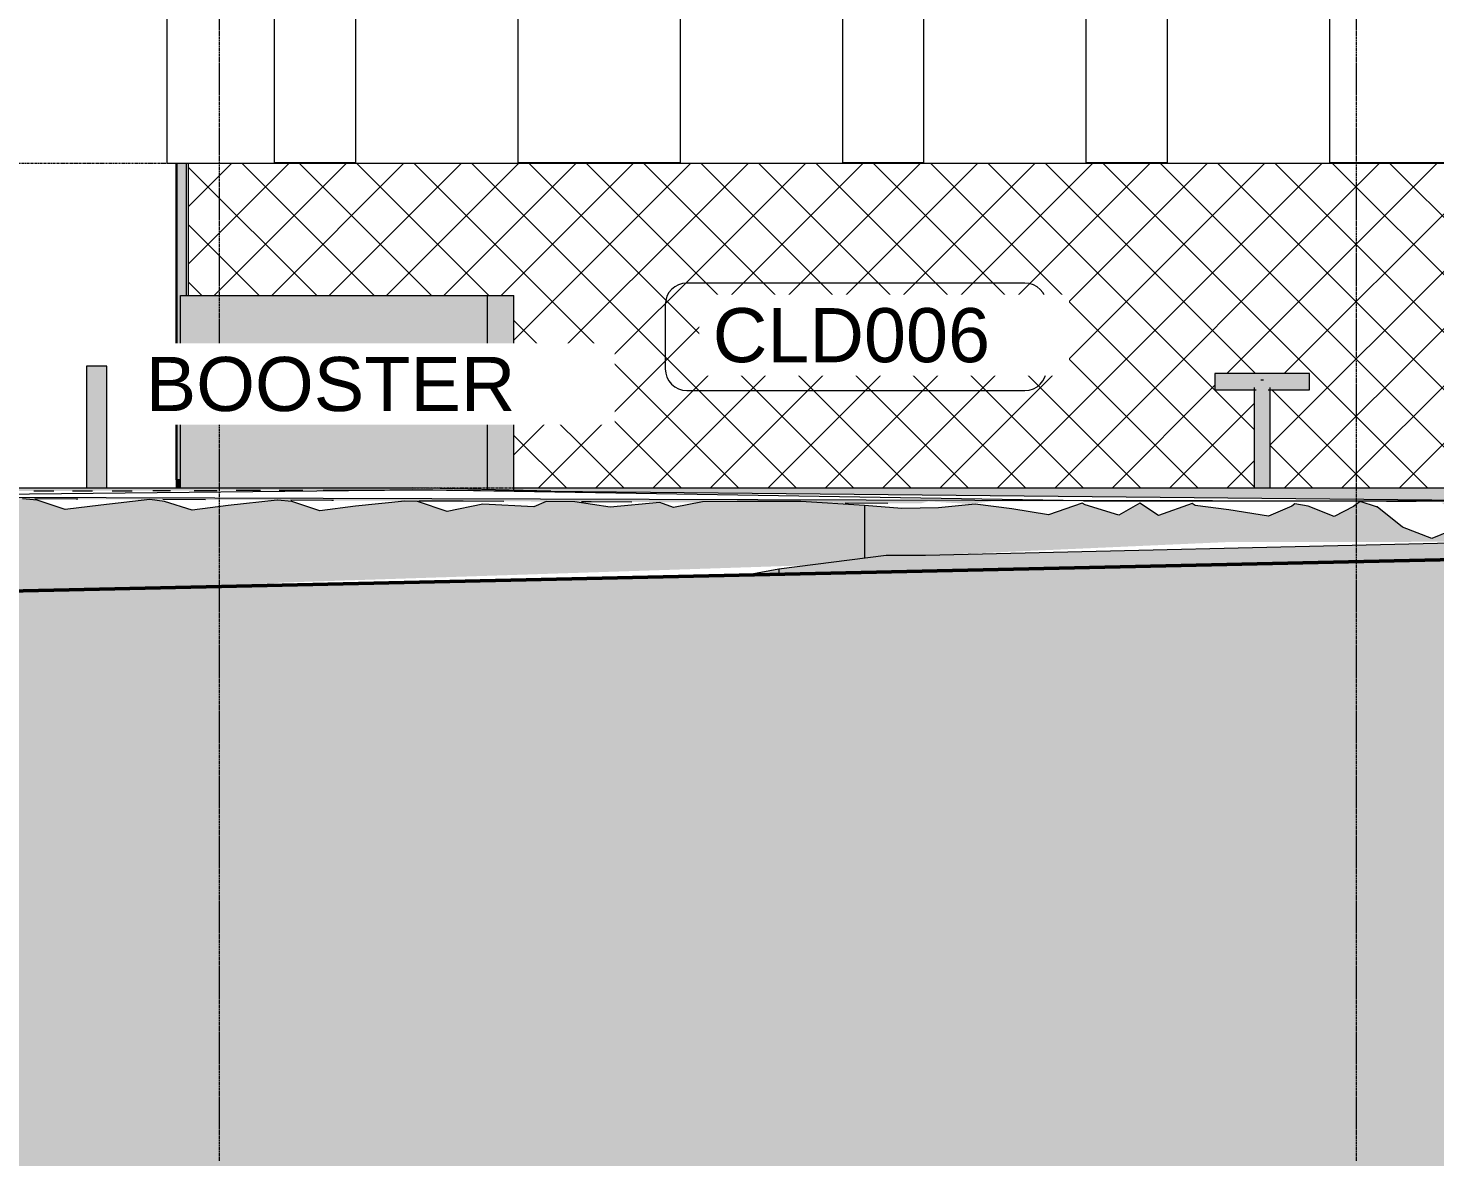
# Model space of a CAD drawing. Header units: millimetres. Extents: x -2361666 to -2009843, y -375 to 29863.
# Drawn here: x -2264090 to -2253691, y 188 to 8599 of the extents above; entities that cross this region are included whole.
import ezdxf

# ---------------------------------------------------------------- set-up
doc = ezdxf.new("R2010")
doc.units = ezdxf.units.MM
doc.linetypes.add('AEC_Center', pattern=[24, 12, -4, 4, -4])
doc.linetypes.add('Grid Line', pattern=[21, 12, -3, 3, -3])
for name, color, linetype, lineweight in [('A-ANNO-KEYN', 231, 'Continuous', 5), ('A-DETL', 90, 'Continuous', 50), ('A-DETL-GENF', 92, 'Continuous', 5), ('A-DOOR', 31, 'Continuous', 5), ('A-DOOR-FRAM', 31, 'Continuous', 5), ('A-FLOR', 192, 'Continuous', 5), ('A-FLOR-LEVL', 51, 'Continuous', 5), ('A-GENM', 13, 'Continuous', 5), ('A-GLAZ-CURT', 52, 'Continuous', 5), ('A-GLAZ-CWMG', 51, 'Continuous', 5), ('A-WALL', 113, 'Continuous', 5), ('A-WALL-PATT', 111, 'Continuous', 5), ('C-TOPO', 7, 'Continuous', 5), ('F-FIRE', 13, 'Continuous', 5), ('G-ANNO-TEXT', 231, 'Continuous', 5), ('Q-SPCQ', 91, 'Continuous', 5), ('S-GRID', 1, 'Continuous', 5)]:
    doc.layers.add(name, color=color, linetype=linetype, lineweight=lineweight)
doc.styles.add('Arial_2', font='arial.ttf', dxfattribs={"height": 400})

# ---------------------------------------------------------------- blocks, each defined once
blk = doc.blocks.new('Generic Models 6 - Generic Models 2-971374-SOUTH EAST - PART A')
at = {"layer": 'A-GENM'}
for points in [[(-1021275, 5186), (-1021275, 6622), (-1023544, 6622), (-1023544, 5200), (-1021829, 5200), (-1021664, 5196)], [(-1021079, 5182), (-1021079, 6622), (-1021275, 6622), (-1021275, 5186), (-1021175, 5184)]]:
    blk.add_hatch(color=256, dxfattribs=at).paths.add_polyline_path(points)
for p, q in [((-1023544, 6622), (-1021275, 6622)), ((-1023544, 5200), (-1023544, 6622)), ((-1021275, 6622), (-1021079, 6622)), ((-1021275, 5186), (-1021275, 6622)), ((-1021079, 5182), (-1021079, 6622))]:
    blk.add_line(p, q, dxfattribs=at)
blk = doc.blocks.new('X_Door-Handle-Lockwood 4800 Series Lever - Standard-764996-SOUTH EAST - PART A')
at = {"layer": 'A-DOOR', "flags": 128}
for points in [[(-1023558, 6200), (-1023558, 6200), (-1023558, 6201), (-1023558, 6201), (-1023557, 6201), (-1023557, 6202), (-1023557, 6202), (-1023557, 6202), (-1023557, 6203), (-1023557, 6203), (-1023557, 6203), (-1023557, 6203), (-1023557, 6204), (-1023557, 6204), (-1023556, 6204), (-1023556, 6205), (-1023556, 6205), (-1023556, 6205), (-1023556, 6205), (-1023555, 6206), (-1023555, 6206), (-1023555, 6206), (-1023555, 6206), (-1023554, 6206), (-1023554, 6207), (-1023554, 6207), (-1023554, 6207), (-1023553, 6207), (-1023553, 6207), (-1023553, 6207), (-1023552, 6207), (-1023552, 6208), (-1023552, 6208), (-1023552, 6208), (-1023551, 6208), (-1023551, 6208), (-1023551, 6208), (-1023550, 6208), (-1023550, 6208), (-1023550, 6208), (-1023550, 6208)], [(-1023550, 6192), (-1023550, 6192), (-1023550, 6192), (-1023551, 6192), (-1023551, 6192), (-1023551, 6192), (-1023551, 6192), (-1023552, 6192), (-1023552, 6192), (-1023552, 6193), (-1023553, 6193), (-1023553, 6193), (-1023553, 6193), (-1023554, 6193), (-1023554, 6193), (-1023554, 6193), (-1023554, 6194), (-1023555, 6194), (-1023555, 6194), (-1023555, 6194), (-1023555, 6194), (-1023556, 6195), (-1023556, 6195), (-1023556, 6195), (-1023556, 6195), (-1023556, 6196), (-1023556, 6196), (-1023557, 6196), (-1023557, 6197), (-1023557, 6197), (-1023557, 6197), (-1023557, 6197), (-1023557, 6198), (-1023557, 6198), (-1023557, 6198), (-1023557, 6199), (-1023557, 6199), (-1023558, 6199), (-1023558, 6200), (-1023558, 6200), (-1023558, 6200)], [(-1023547, 6208), (-1023547, 6208), (-1023548, 6208), (-1023548, 6208), (-1023548, 6208), (-1023549, 6208), (-1023549, 6208), (-1023549, 6208), (-1023549, 6208), (-1023549, 6208), (-1023550, 6208), (-1023550, 6208)], [(-1023550, 6208), (-1023550, 6208), (-1023549, 6208), (-1023549, 6208), (-1023549, 6208), (-1023549, 6208), (-1023549, 6208), (-1023549, 6208), (-1023548, 6208), (-1023548, 6208), (-1023547, 6208), (-1023547, 6208)], [(-1023550, 6192), (-1023550, 6192), (-1023549, 6192), (-1023549, 6192), (-1023549, 6192), (-1023549, 6192), (-1023549, 6192), (-1023549, 6192), (-1023548, 6192), (-1023548, 6192), (-1023547, 6192), (-1023547, 6192)], [(-1023547, 6192), (-1023547, 6192), (-1023548, 6192), (-1023548, 6192), (-1023548, 6192), (-1023549, 6192), (-1023549, 6192), (-1023549, 6192), (-1023549, 6192), (-1023549, 6192), (-1023550, 6192), (-1023550, 6192)]]:
    blk.add_lwpolyline(points, dxfattribs=at)
blk = doc.blocks.new('X_Door-Handle-Lockwood 4800 Series Lever - Standard-765406-SOUTH EAST - PART A')
at = {"layer": 'A-DOOR', "flags": 128}
for points in [[(-1023558, 6200), (-1023558, 6200), (-1023558, 6201), (-1023558, 6201), (-1023557, 6201), (-1023557, 6202), (-1023557, 6202), (-1023557, 6202), (-1023557, 6203), (-1023557, 6203), (-1023557, 6203), (-1023557, 6203), (-1023557, 6204), (-1023557, 6204), (-1023556, 6204), (-1023556, 6205), (-1023556, 6205), (-1023556, 6205), (-1023556, 6205), (-1023555, 6206), (-1023555, 6206), (-1023555, 6206), (-1023555, 6206), (-1023554, 6206), (-1023554, 6207), (-1023554, 6207), (-1023554, 6207), (-1023553, 6207), (-1023553, 6207), (-1023553, 6207), (-1023552, 6207), (-1023552, 6208), (-1023552, 6208), (-1023552, 6208), (-1023551, 6208), (-1023551, 6208), (-1023551, 6208), (-1023550, 6208), (-1023550, 6208), (-1023550, 6208), (-1023550, 6208)], [(-1023550, 6192), (-1023550, 6192), (-1023550, 6192), (-1023551, 6192), (-1023551, 6192), (-1023551, 6192), (-1023551, 6192), (-1023552, 6192), (-1023552, 6192), (-1023552, 6193), (-1023553, 6193), (-1023553, 6193), (-1023553, 6193), (-1023554, 6193), (-1023554, 6193), (-1023554, 6193), (-1023554, 6194), (-1023555, 6194), (-1023555, 6194), (-1023555, 6194), (-1023555, 6194), (-1023556, 6195), (-1023556, 6195), (-1023556, 6195), (-1023556, 6195), (-1023556, 6196), (-1023556, 6196), (-1023557, 6196), (-1023557, 6197), (-1023557, 6197), (-1023557, 6197), (-1023557, 6197), (-1023557, 6198), (-1023557, 6198), (-1023557, 6198), (-1023557, 6199), (-1023557, 6199), (-1023558, 6199), (-1023558, 6200), (-1023558, 6200), (-1023558, 6200)], [(-1023550, 6208), (-1023550, 6208), (-1023549, 6208), (-1023549, 6208), (-1023549, 6208), (-1023549, 6208), (-1023549, 6208), (-1023549, 6208), (-1023548, 6208), (-1023548, 6208), (-1023547, 6208), (-1023547, 6208)], [(-1023547, 6208), (-1023547, 6208), (-1023548, 6208), (-1023548, 6208), (-1023548, 6208), (-1023549, 6208), (-1023549, 6208), (-1023549, 6208), (-1023549, 6208), (-1023549, 6208), (-1023550, 6208), (-1023550, 6208)], [(-1023547, 6192), (-1023547, 6192), (-1023548, 6192), (-1023548, 6192), (-1023548, 6192), (-1023549, 6192), (-1023549, 6192), (-1023549, 6192), (-1023549, 6192), (-1023549, 6192), (-1023550, 6192), (-1023550, 6192)], [(-1023550, 6192), (-1023550, 6192), (-1023549, 6192), (-1023549, 6192), (-1023549, 6192), (-1023549, 6192), (-1023549, 6192), (-1023549, 6192), (-1023548, 6192), (-1023548, 6192), (-1023547, 6192), (-1023547, 6192)]]:
    blk.add_lwpolyline(points, dxfattribs=at)
blk = doc.blocks.new('X_Door-Frame-Metal - Standard-2885300-SOUTH EAST - PART A')
at = {"layer": 'A-DOOR-FRAM'}
for p, q in [((-1023502, 7600), (-1023502, 6622)), ((-1023488, 7600), (-1023488, 6622))]:
    blk.add_line(p, q, dxfattribs=at)
blk = doc.blocks.new('X_Door-Handle-Lockwood 4800 Series Lever - Standard-V164-SOUTH EAST - PART A')
at = {"layer": 'A-DOOR', "flags": 128}
for points in [[(-1023558, 6200), (-1023558, 6200), (-1023558, 6201), (-1023558, 6201), (-1023557, 6201), (-1023557, 6202), (-1023557, 6202), (-1023557, 6202), (-1023557, 6203), (-1023557, 6203), (-1023557, 6203), (-1023557, 6203), (-1023557, 6204), (-1023557, 6204), (-1023556, 6204), (-1023556, 6205), (-1023556, 6205), (-1023556, 6205), (-1023556, 6205), (-1023555, 6206), (-1023555, 6206), (-1023555, 6206), (-1023555, 6206), (-1023554, 6206), (-1023554, 6207), (-1023554, 6207), (-1023554, 6207), (-1023553, 6207), (-1023553, 6207), (-1023553, 6207), (-1023552, 6207), (-1023552, 6208), (-1023552, 6208), (-1023552, 6208), (-1023551, 6208), (-1023551, 6208), (-1023551, 6208), (-1023550, 6208), (-1023550, 6208), (-1023550, 6208), (-1023550, 6208)], [(-1023550, 6192), (-1023550, 6192), (-1023550, 6192), (-1023551, 6192), (-1023551, 6192), (-1023551, 6192), (-1023551, 6192), (-1023552, 6192), (-1023552, 6192), (-1023552, 6193), (-1023553, 6193), (-1023553, 6193), (-1023553, 6193), (-1023554, 6193), (-1023554, 6193), (-1023554, 6193), (-1023554, 6194), (-1023555, 6194), (-1023555, 6194), (-1023555, 6194), (-1023555, 6194), (-1023556, 6195), (-1023556, 6195), (-1023556, 6195), (-1023556, 6195), (-1023556, 6196), (-1023556, 6196), (-1023557, 6196), (-1023557, 6197), (-1023557, 6197), (-1023557, 6197), (-1023557, 6197), (-1023557, 6198), (-1023557, 6198), (-1023557, 6198), (-1023557, 6199), (-1023557, 6199), (-1023558, 6199), (-1023558, 6200), (-1023558, 6200), (-1023558, 6200)], [(-1023544, 6208), (-1023545, 6208), (-1023545, 6208), (-1023546, 6208), (-1023546, 6208), (-1023547, 6208), (-1023547, 6208), (-1023548, 6208), (-1023548, 6208), (-1023548, 6208), (-1023549, 6208), (-1023549, 6208), (-1023549, 6208), (-1023549, 6208), (-1023549, 6208), (-1023550, 6208), (-1023550, 6208)], [(-1023550, 6208), (-1023550, 6208), (-1023549, 6208), (-1023549, 6208), (-1023549, 6208), (-1023549, 6208), (-1023549, 6208), (-1023549, 6208), (-1023548, 6208), (-1023548, 6208), (-1023547, 6208), (-1023547, 6208), (-1023547, 6208), (-1023546, 6208), (-1023545, 6208), (-1023545, 6208), (-1023544, 6208)], [(-1023550, 6192), (-1023550, 6192), (-1023549, 6192), (-1023549, 6192), (-1023549, 6192), (-1023549, 6192), (-1023549, 6192), (-1023549, 6192), (-1023548, 6192), (-1023548, 6192), (-1023547, 6192), (-1023547, 6192), (-1023547, 6192), (-1023546, 6192), (-1023545, 6192), (-1023545, 6192), (-1023544, 6192)], [(-1023544, 6192), (-1023545, 6192), (-1023545, 6192), (-1023546, 6192), (-1023546, 6192), (-1023547, 6192), (-1023547, 6192), (-1023548, 6192), (-1023548, 6192), (-1023548, 6192), (-1023549, 6192), (-1023549, 6192), (-1023549, 6192), (-1023549, 6192), (-1023549, 6192), (-1023550, 6192), (-1023550, 6192)]]:
    blk.add_lwpolyline(points, dxfattribs=at)
blk = doc.blocks.new('X_Door-Handle-Lockwood 4800 Series Lever - Standard-V165-SOUTH EAST - PART A')
at = {"layer": 'A-DOOR'}
for points in [[(-1023546, 6200), (-1023544, 6200), (-1023546, 6206), (-1023552, 6206), (-1023553, 6200), (-1023547, 6200)], [(-1023544, 6193), (-1023546, 6200), (-1023553, 6200), (-1023550, 6194), (-1023545, 6193)]]:
    blk.add_hatch(color=256, dxfattribs=at).paths.add_polyline_path(points)
at = {"layer": 'A-DOOR', "flags": 128}
for points in [[(-1023558, 6200), (-1023558, 6200), (-1023558, 6201), (-1023558, 6201), (-1023557, 6201), (-1023557, 6202), (-1023557, 6202), (-1023557, 6202), (-1023557, 6203), (-1023557, 6203), (-1023557, 6203), (-1023557, 6203), (-1023557, 6204), (-1023557, 6204), (-1023556, 6204), (-1023556, 6205), (-1023556, 6205), (-1023556, 6205), (-1023556, 6205), (-1023555, 6206), (-1023555, 6206), (-1023555, 6206), (-1023555, 6206), (-1023554, 6206), (-1023554, 6207), (-1023554, 6207), (-1023554, 6207), (-1023553, 6207), (-1023553, 6207), (-1023553, 6207), (-1023552, 6207), (-1023552, 6208), (-1023552, 6208), (-1023552, 6208), (-1023551, 6208), (-1023551, 6208), (-1023551, 6208), (-1023550, 6208), (-1023550, 6208), (-1023550, 6208), (-1023550, 6208)], [(-1023550, 6192), (-1023550, 6192), (-1023550, 6192), (-1023551, 6192), (-1023551, 6192), (-1023551, 6192), (-1023551, 6192), (-1023552, 6192), (-1023552, 6192), (-1023552, 6193), (-1023553, 6193), (-1023553, 6193), (-1023553, 6193), (-1023554, 6193), (-1023554, 6193), (-1023554, 6193), (-1023554, 6194), (-1023555, 6194), (-1023555, 6194), (-1023555, 6194), (-1023555, 6194), (-1023556, 6195), (-1023556, 6195), (-1023556, 6195), (-1023556, 6195), (-1023556, 6196), (-1023556, 6196), (-1023557, 6196), (-1023557, 6197), (-1023557, 6197), (-1023557, 6197), (-1023557, 6197), (-1023557, 6198), (-1023557, 6198), (-1023557, 6198), (-1023557, 6199), (-1023557, 6199), (-1023558, 6199), (-1023558, 6200), (-1023558, 6200), (-1023558, 6200)], [(-1023550, 6208), (-1023550, 6208), (-1023549, 6208), (-1023549, 6208), (-1023549, 6208), (-1023549, 6208), (-1023549, 6208), (-1023549, 6208), (-1023548, 6208), (-1023548, 6208), (-1023547, 6208), (-1023547, 6208), (-1023547, 6208), (-1023546, 6208), (-1023545, 6208), (-1023545, 6208), (-1023544, 6208)], [(-1023544, 6208), (-1023545, 6208), (-1023545, 6208), (-1023546, 6208), (-1023546, 6208), (-1023547, 6208), (-1023547, 6208), (-1023548, 6208), (-1023548, 6208), (-1023548, 6208), (-1023549, 6208), (-1023549, 6208), (-1023549, 6208), (-1023549, 6208), (-1023549, 6208), (-1023550, 6208), (-1023550, 6208)], [(-1023544, 6192), (-1023545, 6192), (-1023545, 6192), (-1023546, 6192), (-1023546, 6192), (-1023547, 6192), (-1023547, 6192), (-1023548, 6192), (-1023548, 6192), (-1023548, 6192), (-1023549, 6192), (-1023549, 6192), (-1023549, 6192), (-1023549, 6192), (-1023549, 6192), (-1023550, 6192), (-1023550, 6192)], [(-1023550, 6192), (-1023550, 6192), (-1023549, 6192), (-1023549, 6192), (-1023549, 6192), (-1023549, 6192), (-1023549, 6192), (-1023549, 6192), (-1023548, 6192), (-1023548, 6192), (-1023547, 6192), (-1023547, 6192), (-1023547, 6192), (-1023546, 6192), (-1023545, 6192), (-1023545, 6192), (-1023544, 6192)]]:
    blk.add_lwpolyline(points, dxfattribs=at)
blk = doc.blocks.new('Hydrant_double2 - Hydrant_double-1019330-SOUTH EAST - PART A')
at = {"layer": 'F-FIRE'}
blk.add_hatch(color=256, dxfattribs=at).paths.add_polyline_path([(-1015548, 5986), (-1015558, 5996), (-1015538, 5996), (-1015548, 5986), (-1015198, 5986), (-1015198, 6046), (-1015898, 6044), (-1015898, 5986), (-1015558, 5986)])
h = blk.add_hatch(color=256, dxfattribs=at)
h.paths.add_polyline_path([(-1015548, 5986), (-1015488, 5926), (-1015198, 5928), (-1015198, 5986), (-1015548, 5986)])
h.paths.add_polyline_path([(-1015898, 5926), (-1015606, 5928), (-1015548, 5986), (-1015898, 5986), (-1015898, 5928)])
h = blk.add_hatch(color=256, dxfattribs=at)
h.paths.add_polyline_path([(-1015548, 5986), (-1015548, 5986), (-1015538, 5996), (-1015558, 5996)])
h.paths.add_polyline_path([(-1015608, 5200), (-1015488, 5200), (-1015490, 5928), (-1015548, 5986), (-1015608, 5926), (-1015608, 5474)])
for p, q in [((-1015198, 6046), (-1015898, 6046)), ((-1015898, 6046), (-1015898, 5986)), ((-1015198, 5986), (-1015198, 6046)), ((-1015898, 5986), (-1015898, 5926)), ((-1015608, 5941), (-1015608, 5200)), ((-1015538, 5996), (-1015558, 5996)), ((-1015488, 5200), (-1015488, 5941)), ((-1015198, 5926), (-1015198, 5986)), ((-1015898, 5926), (-1015593, 5926)), ((-1015503, 5926), (-1015198, 5926)), ((-1015608, 5200), (-1015488, 5200))]:
    blk.add_line(p, q, dxfattribs=at)
blk = doc.blocks.new('Bollard_Typical - 150mm Diameter - BOL001 _fixed_-1895789-SOUTH EAST - PART A')
at = {"layer": 'Q-SPCQ'}
blk.add_hatch(color=256, dxfattribs=at).paths.add_polyline_path([(-1024097, 5200), (-1024089, 5200), (-1024089, 6100), (-1024239, 6100), (-1024237, 5200), (-1024106, 5200)])
at = {"layer": 'Q-SPCQ', "lineweight": 18}
for p, q in [((-1024239, 6100), (-1024239, 5200)), ((-1024089, 6100), (-1024239, 6100)), ((-1024089, 5200), (-1024089, 6100)), ((-1024089, 6100), (-1024089, 6100))]:
    blk.add_line(p, q, dxfattribs=at)
blk = doc.blocks.new('FP_297-SOUTH EAST - PART A')
at = {"layer": 'A-GENM'}
blk.add_line((-1023567, 5260), (-1023567, 5213), dxfattribs=at)
blk = doc.blocks.new('MulticellPanel_Polycarbonate_Danpal_1040w - Grey-2873977-SOUTH EAST - PART A')
at = {"layer": 'A-GENM'}
h = blk.add_hatch(dxfattribs=at)
h.set_pattern_fill('FP_204', color=256, style=0, pattern_type=2)
h.set_pattern_definition([(90, (-1023562.262, 6956.646), (15, -9e-16), [])])
h.paths.add_polyline_path([(-1023564, 5213), (-1023560, 5213), (-1023560, 5260), (-1023564, 5260), (-1023564, 5216)])
h = blk.add_hatch(dxfattribs=at)
h.set_pattern_fill('FP_203', color=256, style=0, pattern_type=2)
h.set_pattern_definition([(90, (-1023553.537, 6956.646), (15, -9e-16), [])])
h.paths.add_polyline_path([(-1023558, 5213), (-1023551, 5213), (-1023551, 5260), (-1023558, 5260), (-1023558, 5215)])
for p, q in [((-1023560, 5260), (-1023560, 5213)), ((-1023558, 5260), (-1023558, 5213))]:
    blk.add_line(p, q, dxfattribs=at)
blk.add_blockref('FP_297-SOUTH EAST - PART A', (0, 0), dxfattribs=at)
blk = doc.blocks.new('Rectangular Mullion - Frame_Framed Facade_Danpal_DPANMF BT1-1887959-SOUTH EAST - PART A')
at = {"layer": 'A-GLAZ-CWMG'}
blk.add_hatch(color=256, dxfattribs=at).paths.add_polyline_path([(-1023551, 5200), (-1023544, 5200), (-1023544, 5260), (-1023551, 5260), (-1023551, 5213), (-1023575, 5213), (-1023575, 5206), (-1023568, 5206), (-1023566, 5200), (-1023551, 5200)])
for p, q in [((-1023572, 5259), (-1023577, 5259)), ((-1023577, 5259), (-1023577, 5206)), ((-1023577, 5206), (-1023568, 5206)), ((-1023575, 5213), (-1023575, 5257)), ((-1023575, 5257), (-1023572, 5257)), ((-1023551, 5213), (-1023575, 5213)), ((-1023572, 5257), (-1023572, 5259)), ((-1023568, 5206), (-1023568, 5200)), ((-1023544, 5260), (-1023551, 5260)), ((-1023551, 5260), (-1023551, 5213))]:
    blk.add_line(p, q, dxfattribs=at)
blk = doc.blocks.new('Rectangular Mullion - Frame_Framed Facade_Danpal_DPANMF BT1-2878634-SOUTH EAST - PART A')
at = {"layer": 'A-GLAZ-CWMG'}
for p, q in [((-1023577, 5259), (-1023572, 5259)), ((-1023572, 5257), (-1023575, 5257)), ((-1023572, 5259), (-1023572, 5257))]:
    blk.add_line(p, q, dxfattribs=at)
blk = doc.blocks.new('Rectangular Mullion - Frame_Framed Facade_Danpal_DPANMF BT1-1262946-SOUTH EAST - PART A')
at = {"layer": 'A-GLAZ-CWMG'}
for points in [[(-1023568, 5260), (-1023568, 7600), (-1023577, 7600), (-1023575, 5260)], [(-1023556, 5260), (-1023544, 5260), (-1023546, 6192), (-1023550, 6194), (-1023552, 6194), (-1023552, 6206), (-1023544, 6208), (-1023544, 6622), (-1023502, 6622), (-1023502, 7600), (-1023568, 7600), (-1023568, 5260)]]:
    blk.add_hatch(color=256, dxfattribs=at).paths.add_polyline_path(points)
for p, q in [((-1023577, 5260), (-1023577, 7600)), ((-1023568, 5260), (-1023568, 7600)), ((-1023568, 5260), (-1023577, 5260)), ((-1023544, 5260), (-1023568, 5260))]:
    blk.add_line(p, q, dxfattribs=at)
blk = doc.blocks.new('T-Keynote-ANZRS - Keynote Value _2mm Opaque_ box-1903833-SOUTH EAST - PART A')
at = {"layer": 'A-ANNO-KEYN'}
for p, q in [((-985414, 12179), (-987913, 12179)), ((-988073, 12019), (-988073, 11545)), ((-985254, 11545), (-985254, 12019)), ((-987913, 11385), (-985414, 11385))]:
    blk.add_line(p, q, dxfattribs=at)
for centre, start, end in [((-987913, 12019), 90, 180), ((-985414, 12019), 0, 90), ((-987913, 11545), 180, 270), ((-985414, 11545), 270, 360)]:
    blk.add_arc(centre, 160, start, end, dxfattribs=at)

msp = doc.modelspace()

# ---------------------------------------------------------------- hatches: boundary and pattern name
at = {"layer": 'A-DETL-GENF'}
msp.add_hatch(color=7, dxfattribs=at).paths.add_polyline_path([(-2268409, 188), (-2148301, 188), (-2148301, 5200), (-2229411, 5200), (-2268409, 4345), (-2268409, 1950)])
at = {"layer": 'A-FLOR'}
for points in [[(-2265120, 5174), (-2262230, 5182), (-2261248, 5185), (-2261248, 5200), (-2265120, 5200), (-2265120, 5174)], [(-2260226, 5175), (-2261248, 5200), (-2261248, 5185), (-2260594, 5179)], [(-2257139, 5081), (-2256966, 5100), (-2256287, 5100), (-2256287, 5105), (-2266287, 5135), (-2266287, 5130), (-2265978, 5128), (-2265975, 5123), (-2265904, 5113), (-2265614, 5126), (-2259120, 5093), (-2259105, 5096), (-2258848, 5100), (-2258377, 5100), (-2258050, 5086), (-2257493, 5085), (-2257436, 5100), (-2257142, 5082)]]:
    msp.add_hatch(color=256, dxfattribs=at).paths.add_polyline_path(points)
h = msp.add_hatch(color=256, dxfattribs=at)
h.paths.add_polyline_path([(-2246128, 5100), (-2246128, 5200), (-2248774, 5200), (-2248774, 5100), (-2246185, 5100)])
h.paths.add_polyline_path([(-2252092, 5100), (-2251238, 5100), (-2251238, 5200), (-2260498, 5200), (-2260498, 5182), (-2260106, 5174), (-2252586, 5103), (-2252180, 5100)])
h.paths.add_polyline_path([(-2254417, 5101), (-2254417, 5101), (-2254489, 5101)])
h = msp.add_hatch(color=256, dxfattribs=at)
h.paths.add_polyline_path([(-2253307, 4889), (-2253255, 4894), (-2253193, 4895), (-2253100, 4905), (-2252989, 4894), (-2252955, 4894), (-2252893, 4899), (-2252693, 4900), (-2252686, 4902), (-2252608, 4897), (-2252535, 4897), (-2252435, 4896), (-2252418, 4899), (-2252122, 4903), (-2251415, 4913), (-2251328, 4910), (-2251305, 4915), (-2251233, 4918), (-2251136, 4914), (-2251131, 4916), (-2251059, 4919), (-2250507, 4924), (-2251214, 4968), (-2251874, 5004), (-2251916, 5007), (-2252779, 5051), (-2253643, 5092), (-2253627, 5080), (-2253316, 4894)])
h.paths.add_polyline_path([(-2254977, 5100), (-2254747, 5102), (-2256287, 5105), (-2256287, 5100), (-2255024, 5100)])
at = {"layer": 'A-WALL-PATT'}
h = msp.add_hatch(dxfattribs=at)
h.set_pattern_fill('FP_97', color=256, style=0, pattern_type=2)
h.set_pattern_definition([(90, (-2237670.5, 7600), (-6000, 4e-13), [1200, -1200]), (90, (-2236470.5, 7600), (-6000, 4e-13), [1200, -1200]), (90, (-2235270.5, 7600), (-6000, 4e-13), [1200, -1200]), (90, (-2236470.5, 8800), (-6000, 4e-13), [1200, -1200]), (90, (-2235270.5, 8800), (-6000, 4e-13), [1200, -1200]), (180, (-2236470.5, 8800), (-3e-13, -2400), [1200, -4800]), (180, (-2235270.5, 10000), (-3e-13, -2400), [1200, -4800]), (90, (-2235270.5, 7600), (-6000, 4e-13), [1200, -1200]), (90, (-2234070.5, 7600), (-6000, 4e-13), [1200, -1200]), (90, (-2233470.5, 7600), (-6000, 4e-13), [1200, -1200]), (90, (-2234070.5, 8800), (-6000, 4e-13), [1200, -1200]), (90, (-2233470.5, 8800), (-6000, 4e-13), [1200, -1200]), (180, (-2234070.5, 8800), (-3e-13, -2400), [1200, -4800]), (180, (-2233470.5, 10000), (-3e-13, -2400), [600, -5400]), (90, (-2238270.5, 7600), (-6000, 4e-13), [1200, -1200]), (90, (-2237670.5, 7600), (-6000, 4e-13), [1200, -1200]), (90, (-2238270.5, 8800), (-6000, 4e-13), [1200, -1200]), (90, (-2237670.5, 8800), (-6000, 4e-13), [1200, -1200]), (180, (-2238270.5, 8800), (-3e-13, -2400), [1200, -4800]), (180, (-2237670.5, 10000), (-3e-13, -2400), [600, -5400]), (90, (-2237670.5, 7600), (-6000, 4e-13), [1200, -1200]), (90, (-2239470.5, 7600), (-6000, 4e-13), [1200, -1200])])
h.paths.add_polyline_path([(-2263064, 7600), (-2246814, 7600), (-2246814, 8800), (-2244904, 8800), (-2263064, 12501), (-2263064, 8116)])
h.paths.add_polyline_path([(-2239470, 7600), (-2239470, 7692), (-2240314, 7864), (-2240314, 7600), (-2240080, 7600)])
h = msp.add_hatch(dxfattribs=at)
h.set_pattern_fill('FP_101', color=256, style=0, pattern_type=2)
h.set_pattern_definition([(45, (-3522611.53, 0), (-212.132034, 212.132034), []), (135, (-3522611.53, 0), (-212.132034, -212.132034), [])])
h.paths.add_polyline_path([(-2246814, 5200), (-2246814, 7600), (-2262906, 7600), (-2262906, 6622), (-2260498, 6622), (-2260498, 5200), (-2255026, 5200), (-2255026, 5926), (-2255316, 5928), (-2255316, 6046), (-2254616, 6044), (-2254616, 5926), (-2254906, 5926), (-2254906, 5200), (-2251238, 5200), (-2251238, 6622), (-2248774, 6622), (-2248774, 5200), (-2246918, 5200)])
h.paths.add_polyline_path([(-2240314, 5200), (-2239837, 5200), (-2239837, 6622), (-2238420, 6622), (-2238420, 7600), (-2240314, 7600), (-2240314, 5253)])
h.paths.add_polyline_path([(-2228670, 5200), (-2222409, 5200), (-2222409, 5926), (-2222699, 5928), (-2222699, 6046), (-2222335, 6046), (-2222335, 7600), (-2228670, 7600), (-2228670, 5210)])
at = {"layer": 'C-TOPO'}
for points in [[(-2266382, 4390), (-2262548, 4474), (-2262216, 4500), (-2258318, 4628), (-2257907, 4680), (-2257907, 5069), (-2258377, 5100), (-2258848, 5100), (-2259105, 5096), (-2259318, 5056), (-2259421, 5093), (-2259788, 5058), (-2260049, 5096), (-2260260, 5100), (-2260351, 5061), (-2260729, 5080), (-2260991, 5026), (-2261211, 5100), (-2261305, 5103), (-2261670, 5066), (-2261934, 5031), (-2262141, 5100), (-2262248, 5108), (-2262611, 5069), (-2262876, 5036), (-2263082, 5100), (-2263190, 5113), (-2263552, 5073), (-2263817, 5041), (-2264022, 5108), (-2264132, 5118), (-2264766, 5048), (-2264963, 5111), (-2265075, 5048), (-2265389, 5125), (-2265434, 5100), (-2265702, 5051), (-2265904, 5113), (-2266066, 5053), (-2266382, 5100), (-2266382, 4400)], [(-2257907, 4680), (-2257748, 4700), (-2257456, 4700), (-2255211, 4800), (-2252942, 4802), (-2251435, 4863), (-2251435, 4914), (-2252418, 4899), (-2252557, 4877), (-2252686, 4902), (-2252727, 4892), (-2252845, 4877), (-2253013, 4878), (-2253100, 4905), (-2253353, 4877), (-2253514, 4907), (-2253712, 4827), (-2253930, 4910), (-2254116, 5061), (-2254127, 5062), (-2254244, 5099), (-2254292, 5062), (-2254436, 4988), (-2254632, 5065), (-2254725, 5083), (-2254749, 5064), (-2254920, 4991), (-2255221, 5039), (-2255463, 5070), (-2255485, 5085), (-2255735, 4996), (-2255871, 5086), (-2256030, 4998), (-2256283, 5079), (-2256299, 5087), (-2256547, 5001), (-2256819, 5045), (-2257088, 5079), (-2257361, 5053), (-2257632, 5047), (-2257907, 5069), (-2257907, 4700)], [(-2258541, 4562), (-2253151, 4680), (-2253151, 4800), (-2257485, 4700), (-2257748, 4700), (-2258541, 4600), (-2258541, 4584)], [(-2258766, 4557), (-2258541, 4562), (-2258541, 4600), (-2258640, 4581)]]:
    msp.add_hatch(color=256, dxfattribs=at).paths.add_polyline_path(points)

# ---------------------------------------------------------------- linework, layer by layer
at = {"layer": 'A-DETL'}
msp.add_line((-2245941, 4838), (-2268409, 4345), dxfattribs=at)
at = {"layer": 'A-FLOR'}
for p, q in [((-2265120, 5200), (-2261248, 5200)), ((-2260226, 5175), (-2261248, 5200)), ((-2266287, 5135), (-2261248, 5185)), ((-2256287, 5105), (-2266287, 5135)), ((-2256287, 5105), (-2261248, 5185)), ((-2261248, 5185), (-2253073, 5105)), ((-2256287, 5105), (-2253073, 5105))]:
    msp.add_line(p, q, dxfattribs=at)
for points, knots in [([(-2264048, 5177), (-2264022, 5177), (-2263973, 5177), (-2263923, 5178), (-2263900, 5178)], [-0.2579102, -0.2579102, -0.2579102, -0.2579102, -0.25, -0.24292183, -0.24292183, -0.24292183, -0.24292183]), ([(-2254417, 5101), (-2254616, 5102), (-2255224, 5103), (-2255856, 5104), (-2256287, 5105)], [-0.75, -0.75, -0.75, -0.75, -0.5, 0, 0, 0, 0])]:
    msp.add_open_spline(points, degree=3, knots=knots, dxfattribs=at)
for points in [[(-2263762, 5178), (-2263713, 5178), (-2263664, 5178), (-2263614, 5179)], [(-2263469, 5179), (-2263420, 5179), (-2263371, 5179), (-2263321, 5179)], [(-2263169, 5180), (-2263125, 5180), (-2263081, 5180), (-2263037, 5180)], [(-2262863, 5181), (-2262807, 5181), (-2262750, 5181), (-2262693, 5181)], [(-2262551, 5182), (-2262550, 5182), (-2262549, 5182), (-2262548, 5182)], [(-2262547, 5182), (-2262490, 5182), (-2262431, 5182), (-2262373, 5182)], [(-2262233, 5182), (-2262176, 5183), (-2262118, 5183), (-2262060, 5183)], [(-2261908, 5183), (-2261800, 5184), (-2261691, 5184), (-2261582, 5184)], [(-2261580, 5184), (-2261470, 5184), (-2261360, 5185), (-2261248, 5185)], [(-2253829, 5100), (-2253926, 5100), (-2254023, 5100), (-2254121, 5101)]]:
    msp.add_open_spline(points, degree=3, dxfattribs=at)
at = {"layer": 'A-FLOR-LEVL', "linetype": 'AEC_Center'}
for p, q in [((-2278035, 7600), (-2141460, 7600)), ((-2278035, 5200), (-2141460, 5200))]:
    msp.add_line(p, q, dxfattribs=at)
at = {"layer": 'A-WALL'}
for p, q in [((-2263064, 12502), (-2263064, 7600)), ((-2263064, 7600), (-2246814, 7600)), ((-2262906, 7600), (-2262906, 6622)), ((-2260498, 5200), (-2255026, 5200)), ((-2254906, 5200), (-2251238, 5200))]:
    msp.add_line(p, q, dxfattribs=at)
at = {"layer": 'C-TOPO'}
for p, q in [((-2264022, 5108), (-2264131, 5118)), ((-2263734, 5116), (-2264039, 5118)), ((-2263817, 5041), (-2264022, 5108)), ((-2263723, 5116), (-2263734, 5116)), ((-2263190, 5113), (-2263552, 5073)), ((-2263189, 5113), (-2263190, 5113)), ((-2263082, 5100), (-2263189, 5113)), ((-2262778, 5111), (-2263093, 5113)), ((-2262876, 5036), (-2263082, 5100)), ((-2262248, 5108), (-2262611, 5069)), ((-2262247, 5108), (-2262248, 5108)), ((-2262141, 5100), (-2262247, 5108)), ((-2261845, 5106), (-2262148, 5108)), ((-2261934, 5031), (-2262141, 5100)), ((-2261832, 5106), (-2261845, 5106)), ((-2261305, 5103), (-2261670, 5066)), ((-2261304, 5103), (-2261305, 5103)), ((-2261211, 5100), (-2261304, 5103)), ((-2260991, 5026), (-2261211, 5100)), ((-2260887, 5101), (-2261202, 5103)), ((-2260873, 5101), (-2260887, 5101)), ((-2260572, 5100), (-2260873, 5101)), ((-2260259, 5100), (-2260351, 5061)), ((-2260049, 5096), (-2260259, 5100)), ((-2260048, 5096), (-2260049, 5096)), ((-2259788, 5058), (-2260048, 5096)), ((-2259941, 5096), (-2260000, 5097)), ((-2259927, 5096), (-2259941, 5096)), ((-2259626, 5095), (-2259927, 5096)), ((-2259105, 5096), (-2259318, 5056)), ((-2258848, 5100), (-2259105, 5096)), ((-2258377, 5100), (-2258848, 5100)), ((-2257907, 5069), (-2258377, 5100)), ((-2254243, 5100), (-2254292, 5062)), ((-2254123, 5061), (-2254243, 5100)), ((-2263552, 5073), (-2263817, 5041)), ((-2262611, 5069), (-2262876, 5036)), ((-2261670, 5066), (-2261934, 5031)), ((-2260729, 5080), (-2260991, 5026)), ((-2260351, 5061), (-2260729, 5080)), ((-2259421, 5093), (-2259788, 5058)), ((-2259420, 5093), (-2259421, 5093)), ((-2259318, 5056), (-2259420, 5093)), ((-2257735, 5085), (-2258050, 5086)), ((-2257907, 5069), (-2257907, 4680)), ((-2257632, 5047), (-2257907, 5069)), ((-2257361, 5053), (-2257632, 5047)), ((-2257088, 5079), (-2257361, 5053)), ((-2256819, 5045), (-2257088, 5079)), ((-2256547, 5001), (-2256819, 5045)), ((-2256299, 5087), (-2256547, 5001)), ((-2256276, 5075), (-2256299, 5087)), ((-2256027, 4998), (-2256276, 5075)), ((-2255871, 5086), (-2256027, 4998)), ((-2255734, 4996), (-2255871, 5086)), ((-2255485, 5085), (-2255734, 4996)), ((-2255463, 5070), (-2255485, 5085)), ((-2255214, 5038), (-2255463, 5070)), ((-2254920, 4991), (-2255214, 5038)), ((-2254747, 5065), (-2254920, 4991)), ((-2254725, 5083), (-2254747, 5065)), ((-2254628, 5064), (-2254725, 5083)), ((-2254436, 4988), (-2254628, 5064)), ((-2254292, 5062), (-2254436, 4988)), ((-2254116, 5061), (-2254123, 5061)), ((-2253930, 4910), (-2254116, 5061)), ((-2253712, 4827), (-2253930, 4910)), ((-2253514, 4907), (-2253712, 4827)), ((-2253151, 4800), (-2257456, 4700)), ((-2257748, 4700), (-2258541, 4600)), ((-2257456, 4700), (-2257748, 4700)), ((-2258541, 4600), (-2258766, 4557)), ((-2258541, 4600), (-2258541, 4562))]:
    msp.add_line(p, q, dxfattribs=at)
at = {"layer": 'S-GRID', "linetype": 'Grid Line'}
for p, q in [((-2262674, 225), (-2262674, 26143)), ((-2254270, 225), (-2254270, 26143))]:
    msp.add_line(p, q, dxfattribs=at)

# ---------------------------------------------------------------- block references
at = {"layer": 'A-ANNO-KEYN'}
msp.add_blockref('T-Keynote-ANZRS - Keynote Value _2mm Opaque_ box-1903833-SOUTH EAST - PART A', (-1271307, -5465), dxfattribs=at)
at = {"layer": 'A-DOOR'}
for name in ['X_Door-Frame-Metal - Standard-2885300-SOUTH EAST - PART A', 'X_Door-Handle-Lockwood 4800 Series Lever - Standard-764996-SOUTH EAST - PART A', 'X_Door-Handle-Lockwood 4800 Series Lever - Standard-765406-SOUTH EAST - PART A', 'X_Door-Handle-Lockwood 4800 Series Lever - Standard-764996-SOUTH EAST - PART A', 'X_Door-Handle-Lockwood 4800 Series Lever - Standard-765406-SOUTH EAST - PART A', 'X_Door-Handle-Lockwood 4800 Series Lever - Standard-764996-SOUTH EAST - PART A', 'X_Door-Handle-Lockwood 4800 Series Lever - Standard-765406-SOUTH EAST - PART A', 'X_Door-Handle-Lockwood 4800 Series Lever - Standard-764996-SOUTH EAST - PART A', 'X_Door-Handle-Lockwood 4800 Series Lever - Standard-765406-SOUTH EAST - PART A', 'X_Door-Handle-Lockwood 4800 Series Lever - Standard-V164-SOUTH EAST - PART A', 'X_Door-Handle-Lockwood 4800 Series Lever - Standard-V165-SOUTH EAST - PART A']:
    msp.add_blockref(name, (-1239419, 0), dxfattribs=at)
at = {"layer": 'A-GENM'}
msp.add_blockref('Generic Models 6 - Generic Models 2-971374-SOUTH EAST - PART A', (-1239419, 0), dxfattribs=at)
at = {"layer": 'A-GLAZ-CURT'}
msp.add_blockref('MulticellPanel_Polycarbonate_Danpal_1040w - Grey-2873977-SOUTH EAST - PART A', (-1239419, 0), dxfattribs=at)
at = {"layer": 'A-GLAZ-CWMG'}
for name in ['Rectangular Mullion - Frame_Framed Facade_Danpal_DPANMF BT1-1262946-SOUTH EAST - PART A', 'Rectangular Mullion - Frame_Framed Facade_Danpal_DPANMF BT1-1887959-SOUTH EAST - PART A', 'Rectangular Mullion - Frame_Framed Facade_Danpal_DPANMF BT1-2878634-SOUTH EAST - PART A']:
    msp.add_blockref(name, (-1239419, 0), dxfattribs=at)
at = {"layer": 'F-FIRE'}
msp.add_blockref('Hydrant_double2 - Hydrant_double-1019330-SOUTH EAST - PART A', (-1239419, 0), dxfattribs=at)
at = {"layer": 'Q-SPCQ'}
msp.add_blockref('Bollard_Typical - 150mm Diameter - BOL001 _fixed_-1895789-SOUTH EAST - PART A', (-1239419, 0), dxfattribs=at)

# ---------------------------------------------------------------- next in the draw order: texts
at = {"layer": 'A-ANNO-KEYN', "insert": (-2259029, 6529), "char_height": 400, "width": 2533.33, "attachment_point": 1, "style": 'Arial_2', "bg_fill": 3, "box_fill_scale": 1.25, "bg_fill_color": 256, "bg_fill_true_color": 13158600, "bg_fill_transparency": 0}
msp.add_mtext('CLD006', dxfattribs=at)
at = {"layer": 'G-ANNO-TEXT', "color": 7, "insert": (-2263220, 6168), "char_height": 400, "width": 3367.09, "attachment_point": 1, "style": 'Arial_2', "bg_fill": 3, "box_fill_scale": 1.25, "bg_fill_color": 256, "bg_fill_true_color": 13158600, "bg_fill_transparency": 0}
msp.add_mtext('BOOSTER', dxfattribs=at)

doc.saveas('drawing.dxf')
